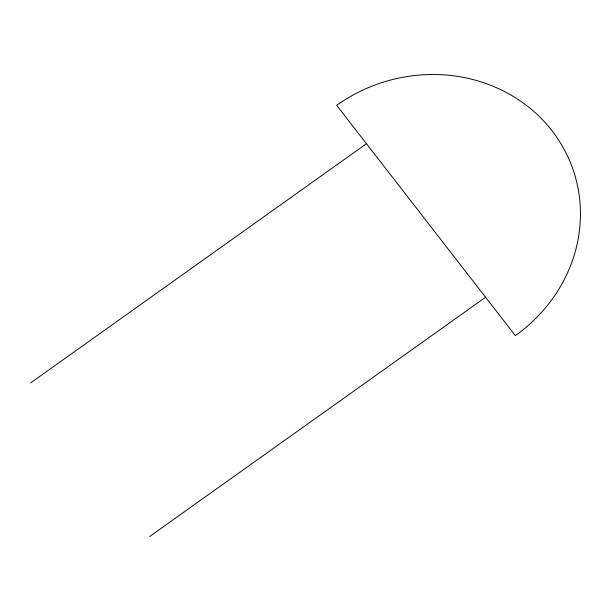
<?xml version="1.0" encoding="UTF-8"?>
<svg xmlns="http://www.w3.org/2000/svg" width="611" height="611" viewBox="0 0 611 611"><rect width="100%" height="100%" fill="white"/><g stroke="black" fill="none" stroke-linecap="round" stroke-linejoin="round"><path stroke-width="0.92" d="M30.55 382.967L366.455 143.715M149.672 536.496L485.585 297.244M515.363 335.622L336.676 105.329A155.576 144.754 -19.3 0 1 551.985 130.754A155.576 144.754 -19.3 0 1 515.363 335.622"/></g></svg>
